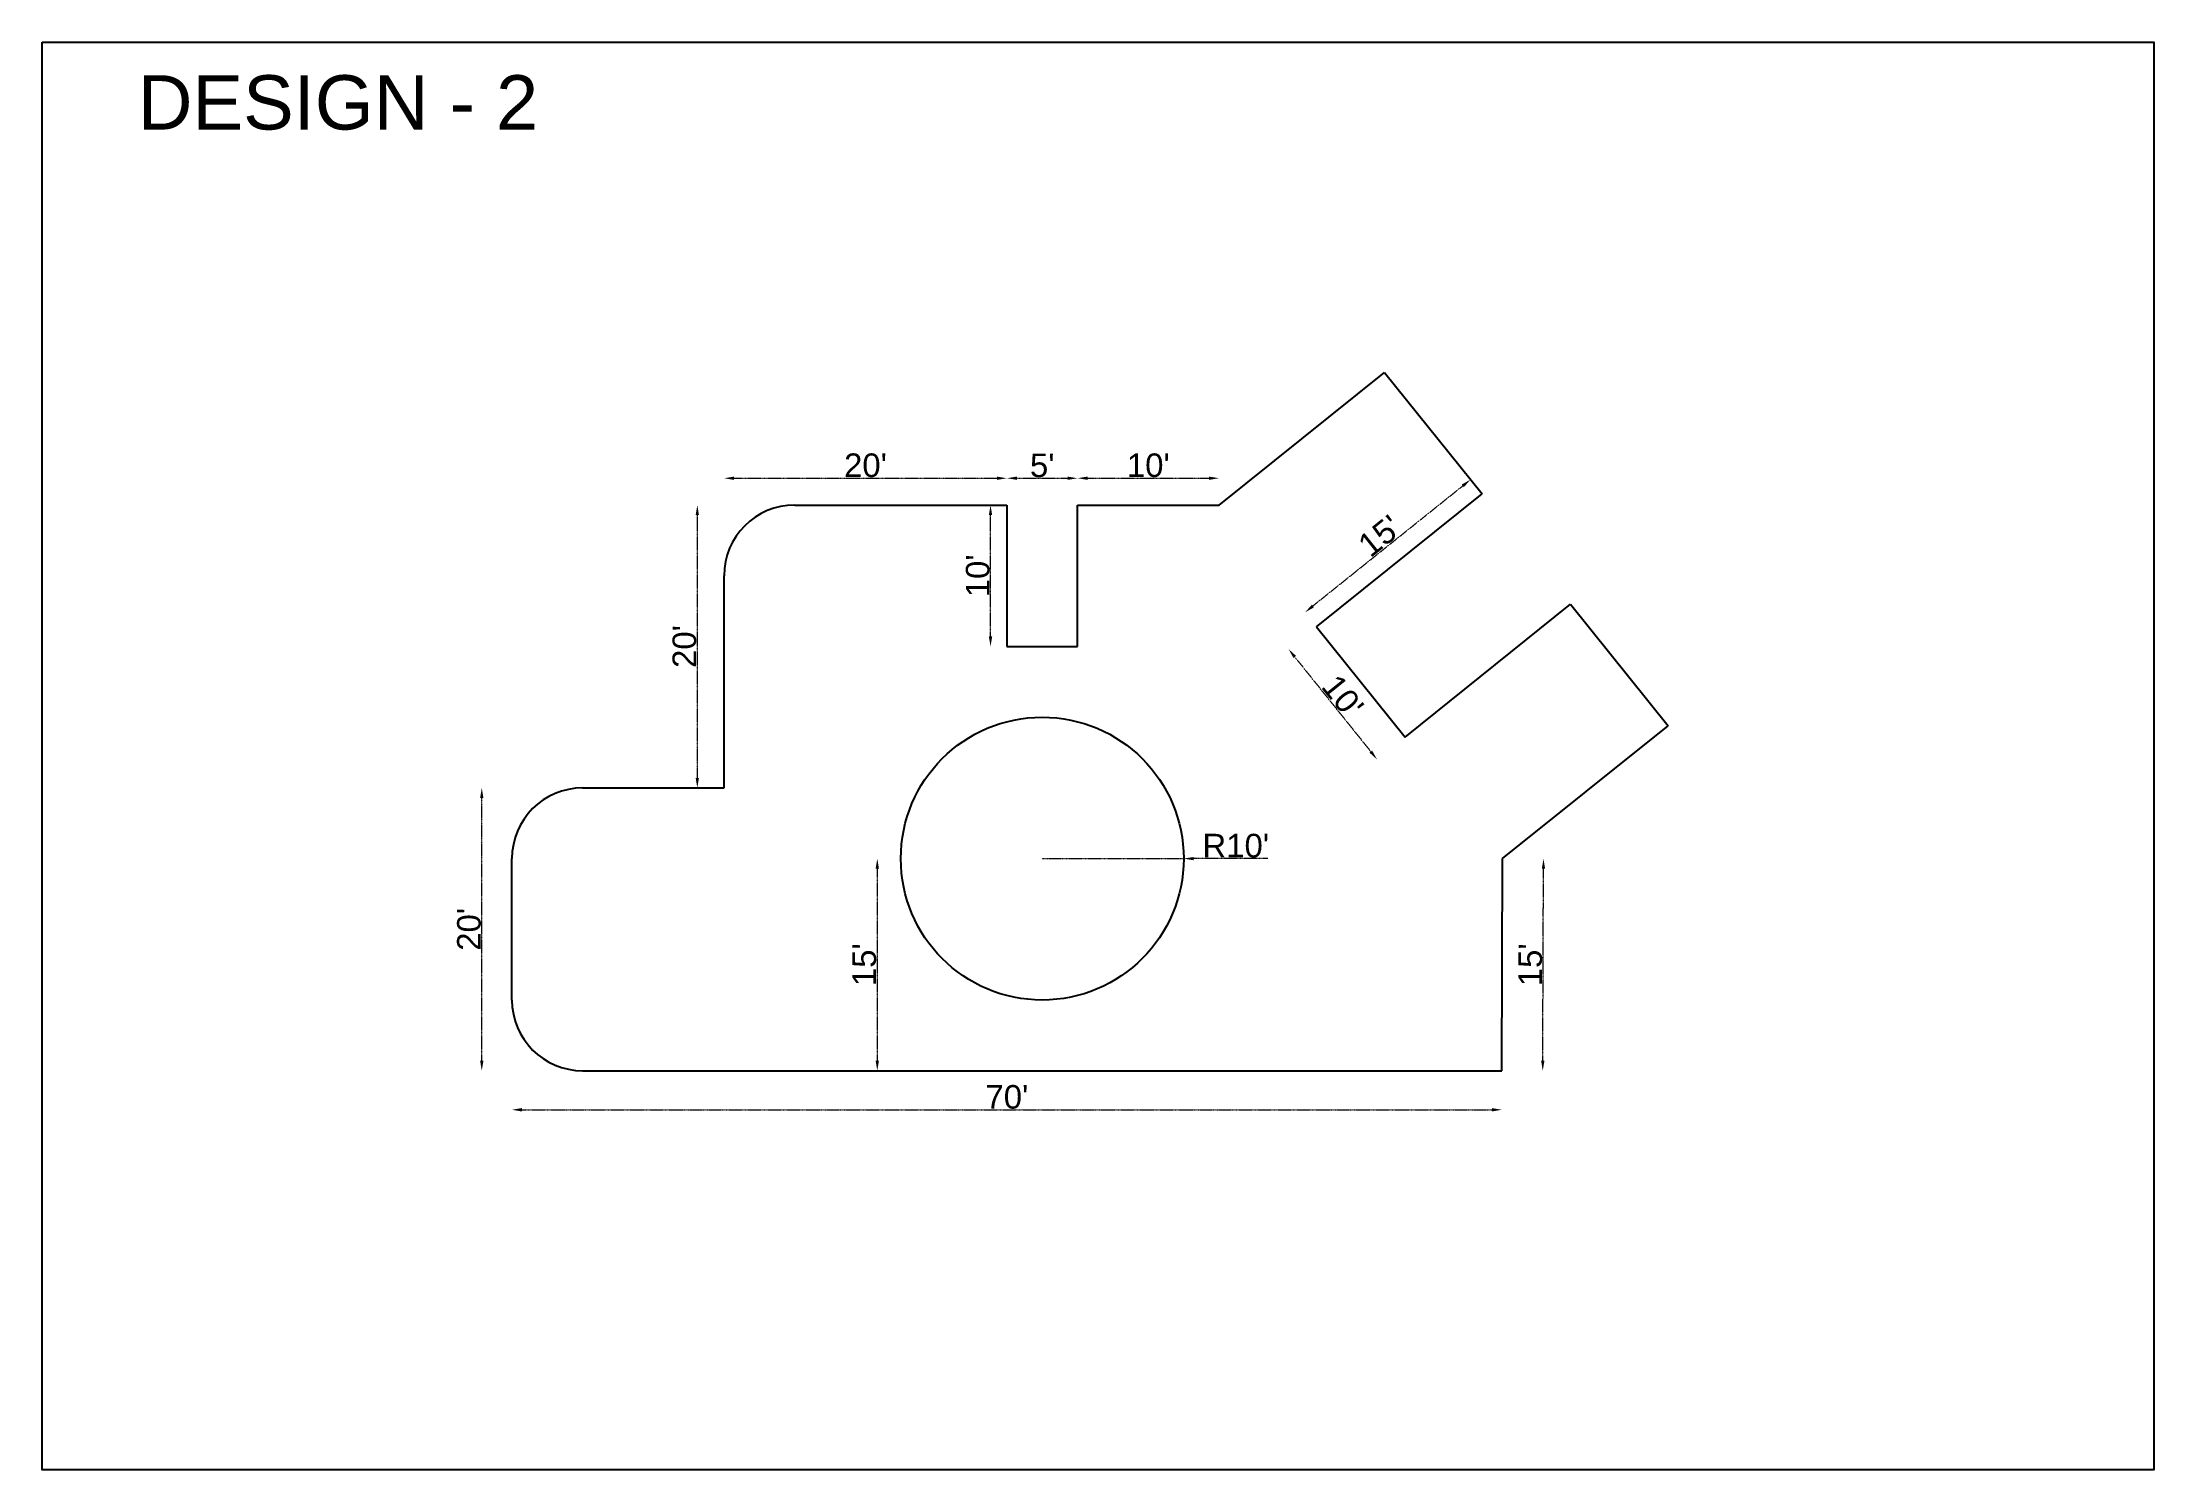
# Model space of a CAD drawing. Header units: inches. Extents: x 14066 to 15857, y -4277 to -3066.
import ezdxf

# ---------------------------------------------------------------- set-up
doc = ezdxf.new("R2010")
doc.units = ezdxf.units.IN
doc.header["$MEASUREMENT"] = 0
doc.header["$PDMODE"] = 66
doc.linetypes.add('HIDDEN', pattern=[0.375, 0.25, -0.125])
doc.layers.add('GF-wall', color=7, linetype='Continuous')
doc.styles.get("Standard").update_dxf_attribs({"font": 'arial.ttf'})
doc.dimstyles.new('ISO-25', dxfattribs={"dimtxt": 20, "dimasz": 8.5, "dimexe": 0.1875, "dimexo": 0.625, "dimtad": 1, "dimdec": 0, "dimlunit": 3, "dimtxsty": 'Standard', "dimcen": 2.5, "dimse1": 1, "dimse2": 1, "dimadec": 0, "dimazin": 0, "dimtfac": 1, "dimtdec": 0, "dimtmove": 0, "dimatfit": 3, "dimfxl": 1, "dimlwd": 15, "dimarcsym": 0})

# ---------------------------------------------------------------- blocks, each defined once
blk = doc.blocks.new('*D141')
at = {"color": 0, "linetype": 'HIDDEN', "lineweight": 15, "transparency": 16777216}
blk.add_line((14652.8, -3435.9), (14875.8, -3435.9), dxfattribs=at)
at = {"color": 0, "transparency": 16777216}
for points in [[(14652.8, -3434.5), (14652.8, -3437.3), (14644.3, -3435.9)], [(14875.8, -3434.5), (14875.8, -3437.3), (14884.3, -3435.9)]]:
    blk.add_solid(points, dxfattribs=at)
at = {"layer": 'Defpoints', "color": 0, "transparency": 16777216}
for p in [(14884.3, -3435.9), (14884.3, -3458.7), (14644.3, -3518.7)]:
    blk.add_point(p, dxfattribs=at)
at = {"color": 0, "transparency": 16777216, "insert": (14764.3, -3425), "char_height": 20, "attachment_point": 5}
blk.add_mtext("20'", dxfattribs=at)
blk = doc.blocks.new('*D142')
at = {"color": 0, "linetype": 'HIDDEN', "lineweight": 15, "transparency": 16777216}
blk.add_line((14952.8, -3435.9), (15055.8, -3435.9), dxfattribs=at)
at = {"color": 0, "transparency": 16777216}
for points in [[(14952.8, -3434.5), (14952.8, -3437.3), (14944.3, -3435.9)], [(15055.8, -3434.5), (15055.8, -3437.3), (15064.3, -3435.9)]]:
    blk.add_solid(points, dxfattribs=at)
at = {"layer": 'Defpoints', "color": 0, "transparency": 16777216}
for p in [(15064.3, -3435.9), (14944.3, -3458.7), (15064.3, -3458.7)]:
    blk.add_point(p, dxfattribs=at)
at = {"color": 0, "transparency": 16777216, "insert": (15004.3, -3425), "char_height": 20, "attachment_point": 5}
blk.add_mtext("10'", dxfattribs=at)
blk = doc.blocks.new('*D143')
at = {"color": 0, "linetype": 'HIDDEN', "lineweight": 15, "transparency": 16777216}
blk.add_line((14892.8, -3435.9), (14935.8, -3435.9), dxfattribs=at)
at = {"color": 0, "transparency": 16777216}
for points in [[(14892.8, -3434.5), (14892.8, -3437.3), (14884.3, -3435.9)], [(14935.8, -3434.5), (14935.8, -3437.3), (14944.3, -3435.9)]]:
    blk.add_solid(points, dxfattribs=at)
at = {"layer": 'Defpoints', "color": 0, "transparency": 16777216}
for p in [(14944.3, -3435.9), (14884.3, -3458.1), (14944.3, -3458.1)]:
    blk.add_point(p, dxfattribs=at)
at = {"color": 0, "transparency": 16777216, "insert": (14914.3, -3425.1), "char_height": 20, "attachment_point": 5}
blk.add_mtext("5'", dxfattribs=at)
blk = doc.blocks.new('*D144')
at = {"color": 0, "linetype": 'HIDDEN', "lineweight": 15, "transparency": 16777216}
blk.add_line((14870.4, -3570.2), (14870.4, -3467.2), dxfattribs=at)
at = {"color": 0, "transparency": 16777216}
for points in [[(14869, -3467.2), (14871.8, -3467.2), (14870.4, -3458.7)], [(14869, -3570.2), (14871.8, -3570.2), (14870.4, -3578.7)]]:
    blk.add_solid(points, dxfattribs=at)
at = {"layer": 'Defpoints', "color": 0, "transparency": 16777216}
for p in [(14870.4, -3458.7), (14884.3, -3458.7), (14884.3, -3578.7)]:
    blk.add_point(p, dxfattribs=at)
at = {"color": 0, "transparency": 16777216, "insert": (14859.6, -3518.7), "char_height": 20, "attachment_point": 5, "rotation": 90}
blk.add_mtext("10'", dxfattribs=at)
blk = doc.blocks.new('*D145')
at = {"color": 0, "linetype": 'HIDDEN', "lineweight": 15, "transparency": 16777216}
blk.add_line((14621.6, -3467.2), (14621.6, -3690.2), dxfattribs=at)
at = {"color": 0, "transparency": 16777216}
for points in [[(14620.2, -3467.2), (14623, -3467.2), (14621.6, -3458.7)], [(14620.2, -3690.2), (14623, -3690.2), (14621.6, -3698.7)]]:
    blk.add_solid(points, dxfattribs=at)
at = {"layer": 'Defpoints', "color": 0, "transparency": 16777216}
for p in [(14704.3, -3458.7), (14621.6, -3698.7), (14644.3, -3698.7)]:
    blk.add_point(p, dxfattribs=at)
at = {"color": 0, "transparency": 16777216, "insert": (14610.7, -3578.7), "char_height": 20, "attachment_point": 5, "rotation": 90}
blk.add_mtext("20'", dxfattribs=at)
blk = doc.blocks.new('*D146')
at = {"color": 0, "linetype": 'HIDDEN', "lineweight": 15, "transparency": 16777216}
blk.add_line((14438.7, -3930.2), (14438.7, -3707.2), dxfattribs=at)
at = {"color": 0, "transparency": 16777216}
for points in [[(14437.3, -3707.2), (14440.1, -3707.2), (14438.7, -3698.7)], [(14437.3, -3930.2), (14440.1, -3930.2), (14438.7, -3938.7)]]:
    blk.add_solid(points, dxfattribs=at)
at = {"layer": 'Defpoints', "color": 0, "transparency": 16777216}
for p in [(14438.7, -3698.7), (14524.3, -3698.7), (14524.3, -3938.7)]:
    blk.add_point(p, dxfattribs=at)
at = {"color": 0, "transparency": 16777216, "insert": (14427.9, -3818.7), "char_height": 20, "attachment_point": 5, "rotation": 90}
blk.add_mtext("20'", dxfattribs=at)
blk = doc.blocks.new('*D147')
at = {"color": 0, "linetype": 'HIDDEN', "lineweight": 15, "transparency": 16777216}
blk.add_line((14472.8, -3971.8), (15295.8, -3971.8), dxfattribs=at)
at = {"color": 0, "transparency": 16777216}
for points in [[(14472.8, -3970.4), (14472.8, -3973.3), (14464.3, -3971.8)], [(15295.8, -3970.4), (15295.8, -3973.3), (15304.3, -3971.8)]]:
    blk.add_solid(points, dxfattribs=at)
at = {"layer": 'Defpoints', "color": 0, "transparency": 16777216}
for p in [(14464.3, -3878.7), (15304.3, -3938.7), (15304.3, -3971.8)]:
    blk.add_point(p, dxfattribs=at)
at = {"color": 0, "transparency": 16777216, "insert": (14884.3, -3961), "char_height": 20, "attachment_point": 5}
blk.add_mtext("70'", dxfattribs=at)
blk = doc.blocks.new('*D148')
at = {"color": 0, "linetype": 'HIDDEN', "lineweight": 15, "transparency": 16777216}
blk.add_line((15128.6, -3587.6), (15193.1, -3667.9), dxfattribs=at)
at = {"color": 0, "transparency": 16777216}
for points in [[(15129.7, -3586.7), (15127.5, -3588.5), (15123.3, -3580.9)], [(15194.2, -3667), (15192, -3668.8), (15198.4, -3674.6)]]:
    blk.add_solid(points, dxfattribs=at)
at = {"layer": 'Defpoints', "color": 0, "transparency": 16777216}
for p in [(15147.1, -3561.9), (15222.2, -3655.5), (15198.4, -3674.6)]:
    blk.add_point(p, dxfattribs=at)
at = {"color": 0, "transparency": 16777216, "insert": (15169.3, -3621), "char_height": 20, "attachment_point": 5, "rotation": 308.7316}
blk.add_mtext("10'", dxfattribs=at)
blk = doc.blocks.new('*D149')
at = {"color": 0, "linetype": 'HIDDEN', "lineweight": 15, "transparency": 16777216}
blk.add_line((15339, -3930.3), (15339.6, -3767.3), dxfattribs=at)
at = {"color": 0, "transparency": 16777216}
for points in [[(15338.2, -3767.3), (15341, -3767.3), (15339.6, -3758.8)], [(15337.6, -3930.3), (15340.4, -3930.3), (15339, -3938.8)]]:
    blk.add_solid(points, dxfattribs=at)
at = {"layer": 'Defpoints', "color": 0, "transparency": 16777216}
for p in [(15304.9, -3758.7), (15339.6, -3758.8), (15304.3, -3938.7)]:
    blk.add_point(p, dxfattribs=at)
at = {"color": 0, "transparency": 16777216, "insert": (15328.5, -3848.8), "char_height": 20, "attachment_point": 5, "rotation": 89.8032}
blk.add_mtext("15'", dxfattribs=at)
blk = doc.blocks.new('*D150')
at = {"color": 0, "linetype": 'HIDDEN', "lineweight": 15, "transparency": 16777216}
for p, q in [((14914.3, -3758.7), (15034.3, -3758.7)), ((15105.7, -3758.7), (15042.8, -3758.7))]:
    blk.add_line(p, q, dxfattribs=at)
at = {"color": 0, "transparency": 16777216}
blk.add_solid([(15042.8, -3757.3), (15042.8, -3760.1), (15034.3, -3758.7)], dxfattribs=at)
at = {"layer": 'Defpoints', "color": 0, "transparency": 16777216}
for p in [(14914.3, -3758.7), (15034.3, -3758.7)]:
    blk.add_point(p, dxfattribs=at)
at = {"color": 0, "transparency": 16777216, "insert": (15078.5, -3747.8), "char_height": 20, "attachment_point": 5}
blk.add_mtext("R10'", dxfattribs=at)
blk = doc.blocks.new('*D151')
at = {"color": 0, "linetype": 'HIDDEN', "lineweight": 15, "transparency": 16777216}
blk.add_line((15143.9, -3544.3), (15271.1, -3442.4), dxfattribs=at)
at = {"color": 0, "transparency": 16777216}
for points in [[(15270.2, -3441.3), (15272, -3443.5), (15277.7, -3437)], [(15143.1, -3543.2), (15144.8, -3545.5), (15137.3, -3549.7)]]:
    blk.add_solid(points, dxfattribs=at)
at = {"layer": 'Defpoints', "color": 0, "transparency": 16777216}
for p in [(15277.7, -3437), (15287.5, -3449.2), (15147.1, -3561.9)]:
    blk.add_point(p, dxfattribs=at)
at = {"color": 0, "transparency": 16777216, "insert": (15200.7, -3484.9), "char_height": 20, "attachment_point": 5, "rotation": 38.7316}
blk.add_mtext("15'", dxfattribs=at)
blk = doc.blocks.new('*D152')
at = {"color": 0, "linetype": 'HIDDEN', "lineweight": 15, "transparency": 16777216}
blk.add_line((14774.3, -3767.2), (14774.3, -3930.2), dxfattribs=at)
at = {"color": 0, "transparency": 16777216}
for points in [[(14772.9, -3767.2), (14775.7, -3767.2), (14774.3, -3758.7)], [(14772.9, -3930.2), (14775.7, -3930.2), (14774.3, -3938.7)]]:
    blk.add_solid(points, dxfattribs=at)
at = {"layer": 'Defpoints', "color": 0, "transparency": 16777216}
for p in [(14774.3, -3758.7), (14774.3, -3938.7), (14774.3, -3938.7)]:
    blk.add_point(p, dxfattribs=at)
at = {"color": 0, "transparency": 16777216, "insert": (14763.4, -3848.7), "char_height": 20, "attachment_point": 5, "rotation": 90}
blk.add_mtext("15'", dxfattribs=at)

msp = doc.modelspace()

# ---------------------------------------------------------------- linework, layer by layer
for p, q in [((15064.3, -3458.7), (15204.7, -3346.1)), ((15204.7, -3346.1), (15287.5, -3449.2)), ((15147.1, -3561.9), (15287.5, -3449.2)), ((14704.3, -3458.7), (14884.3, -3458.7)), ((14884.3, -3458.7), (14884.3, -3578.7)), ((14944.3, -3578.7), (14944.3, -3458.7)), ((14944.3, -3458.7), (15064.3, -3458.7)), ((14644.3, -3698.7), (14644.3, -3518.7)), ((15222.2, -3655.5), (15362.6, -3542.9)), ((15362.6, -3542.9), (15445.4, -3646.1)), ((15147.1, -3561.9), (15222.2, -3655.5)), ((14884.3, -3578.7), (14944.3, -3578.7)), ((15304.9, -3758.7), (15445.4, -3646.1)), ((14524.3, -3698.7), (14644.3, -3698.7)), ((14464.3, -3878.7), (14464.3, -3758.7)), ((15304.3, -3938.7), (15304.9, -3758.7)), ((14524.3, -3938.7), (15304.3, -3938.7))]:
    msp.add_line(p, q)
msp.add_lwpolyline([(14065.7, -3065.9), (15857.4, -3065.9), (15857.4, -4277.3), (14065.7, -4277.3)], close=True)
msp.add_circle((14914.3, -3758.7), 120)
for centre, start, end in [((14704.3, -3518.7), 90, 180), ((14524.3, -3758.7), 90, 180), ((14524.3, -3878.7), 180, 270)]:
    msp.add_arc(centre, 60, start, end)

# ---------------------------------------------------------------- texts
at = {"layer": 'GF-wall', "insert": (14486.6, -3093.9), "char_height": 46.09, "width": 345.644, "attachment_point": 3}
msp.add_mtext('DESIGN - 2', dxfattribs=at)

# ---------------------------------------------------------------- dimensions: what is measured, and where the dimension line sits
for base, p1, p2, picture, middle in [((14884.3, -3435.9), (14644.3, -3518.7), (14884.3, -3458.7), '*D141', (14764.3, -3425)), ((14944.3, -3435.9), (14884.3, -3458.1), (14944.3, -3458.1), '*D143', (14914.3, -3425.1)), ((15064.3, -3435.9), (14944.3, -3458.7), (15064.3, -3458.7), '*D142', (15004.3, -3425)), ((15304.3, -3971.8), (14464.3, -3878.7), (15304.3, -3938.7), '*D147', (14884.3, -3961))]:
    dim = msp.add_linear_dim(base=base, p1=p1, p2=p2, dimstyle='ISO-25')
    dim.commit()
    dim.dimension.update_dxf_attribs({"geometry": picture, "text_midpoint": middle})
for p1, p2, distance, picture, middle in [((15147.1, -3561.9), (15287.5, -3449.2), 15.6, '*D151', (15200.7, -3484.9)), ((15147.1, -3561.9), (15222.2, -3655.5), -30.5, '*D148', (15169.3, -3621)), ((15304.3, -3938.7), (15304.9, -3758.7), -34.7, '*D149', (15328.5, -3848.8))]:
    dim = msp.add_aligned_dim(p1=p1, p2=p2, distance=distance, dimstyle='ISO-25')
    dim.commit()
    dim.dimension.update_dxf_attribs({"geometry": picture, "text_midpoint": middle})
for base, p1, p2, picture, middle in [((14621.6, -3698.7), (14704.3, -3458.7), (14644.3, -3698.7), '*D145', (14610.7, -3578.7)), ((14870.4, -3458.7), (14884.3, -3578.7), (14884.3, -3458.7), '*D144', (14859.6, -3518.7)), ((14438.7, -3698.7), (14524.3, -3938.7), (14524.3, -3698.7), '*D146', (14427.9, -3818.7)), ((14774.3, -3938.7), (14774.3, -3758.7), (14774.3, -3938.7), '*D152', (14763.4, -3848.7))]:
    dim = msp.add_linear_dim(base=base, p1=p1, p2=p2, angle=90, dimstyle='ISO-25')
    dim.commit()
    dim.dimension.update_dxf_attribs({"geometry": picture, "text_midpoint": middle})
dim = msp.add_radius_dim(center=(14914.3, -3758.7), mpoint=(15034.3, -3758.7), dimstyle='ISO-25')
dim.commit()
dim.dimension.update_dxf_attribs({"geometry": '*D150', "text_midpoint": (15078.5, -3747.8)})

doc.saveas('drawing.dxf')
